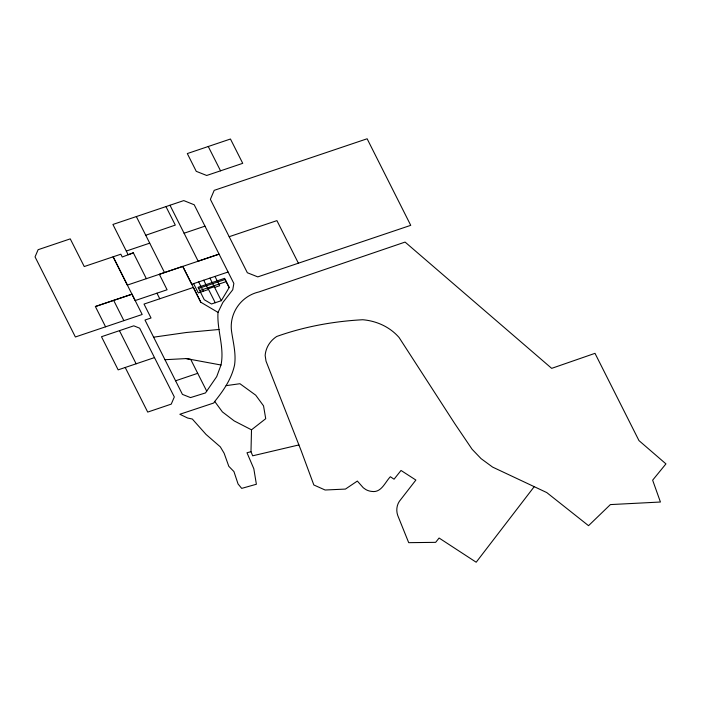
<?xml version="1.0" encoding="UTF-8"?>
<svg xmlns="http://www.w3.org/2000/svg" width="701" height="701" viewBox="0 0 701 701"><rect width="100%" height="100%" fill="white"/><g stroke="black" fill="none" stroke-linecap="round" stroke-linejoin="round"><path stroke-width="1.05" d="M298.906 444.933L252.684 455.808L250.984 451.716L251.501 429.818L265.723 418.699L263.541 405.861L255.725 395.189L239.935 383.719L226.143 385.638M220.999 365.011L216.705 376.63L205.481 392.928L190.514 397.59L182.435 394.383L144.993 320.042L151.03 317.991L144.029 304.076L193.345 287.454L200.793 302.227L218.011 312.392C216.811 330.057 224.662 347.468 220.999 365.011L186.229 358.579L164.954 359.709M218.011 312.392L222.795 302.569L232.75 289.776L233.854 283.458L194.212 204.78L183.776 200.591L112.914 224.46L128.16 254.761L133.339 252.816L146.36 278.683M221.306 300.685L229.227 287.463L224.627 278.341L198.024 287.314L204.271 299.721L211.509 303.989L221.306 300.685L209.932 278.122M534.215 486.669L476.189 562.228L439.089 538.026L435.645 542.346L408.701 542.67L397.712 515.384C396.1 510.775 396.608 505.465 399.325 501.373L415.877 480.054L401.025 470.459L394.058 479.204L390.352 476.733C384.998 482.306 381.318 493.057 371.679 491.41A13.144 11.382 17.7 0 1 365.791 489.535L363.311 487.791L357.344 481.061L345.435 489.079L325.115 490.008L313.838 484.978L301.158 450.682L266.021 361.164L265.153 355.442A32.237 27.917 17.7 0 1 276.702 336.48C304.225 326.666 333.571 321.286 362.776 319.744C376.647 320.944 389.826 326.911 399.062 337.47L454.879 423.798L472.088 449.245L481.096 458.656L492.584 467.085L546.754 492.566L588.533 525.68L610.387 504.589L660.43 502.021L652.64 480.176L665.95 463.887L638.962 440.587L595 353.339L551.678 368.358L405.082 242.082L258.897 291.958C240.741 296.12 228.596 313.908 231.724 332.405C233.354 343.148 236.141 353.909 234.59 364.844C231.619 378.847 223.54 390.466 214.734 401.463L213.674 403.031L179.85 414.265L187.649 418.033L192.319 419.032L206.059 434.462L220.307 446.844L224.136 453.249L228.806 466.314L233.941 471.58L238.06 483.97L241.696 488.387L256.382 484.251L253.823 468.741L246.989 452.75L250.984 451.716M133.339 252.816L122.237 257.013L120.835 254.209L84.243 266.546L70.258 238.866L38.108 249.705L35.05 256.89L75.384 336.979L142.18 314.486L131.981 294.21L95.371 306.53L105.571 326.806M145.738 235.256L175.303 225.091L165.962 206.593M220.543 170.825L242.73 163.324L230.463 139.017L187.307 153.563L196.245 171.324L206.69 175.478L220.543 170.825L208.267 146.509M228.079 272.006L191.759 284.255L182.768 266.398L159.346 274.293L167.083 289.767L135.162 300.563L113.124 256.794L127.363 285.088L219.08 254.148L198.164 261.193L170.001 205.253M126.311 251.046L149.707 243.159M184.083 233.223L204.981 226.16M229.183 236.71L247.348 272.742L257.793 276.886L410.733 225.336L367.131 138.772L214.199 190.348L210.379 199.338L229.183 236.71L276.921 220.622L298.398 263.208M95.371 306.53L131.981 294.21M198.576 288.426L225.056 279.489L229.148 287.594M199.671 290.582L226.151 281.653M214.278 286.744L208.223 288.786L215.251 302.727M214.62 287.419L219.667 285.719L214.979 276.422M154.483 357.598L118.154 369.865L101.487 336.725L133.777 325.825L139.665 328.199L174.321 396.95L171.246 404.126L147.709 412.083L125.216 367.464M175.601 380.792L197.708 373.326L206.716 391.14M153.615 337.181L186.256 332.511L219.054 329.479M186.229 358.579L190.716 359.394L197.708 373.326M251.501 429.818L234.274 420.968L222.375 411.881L214.734 401.463M203.711 280.225L208.39 289.522L198.304 292.922L193.616 283.633M198.663 281.933L203.351 291.222M182.768 266.398L200.793 302.227M136.344 216.583L164.507 272.549M156.945 293.158L159.767 298.766M113.658 300.352L123.875 320.646M119.45 330.67L136.134 363.801"/></g></svg>
